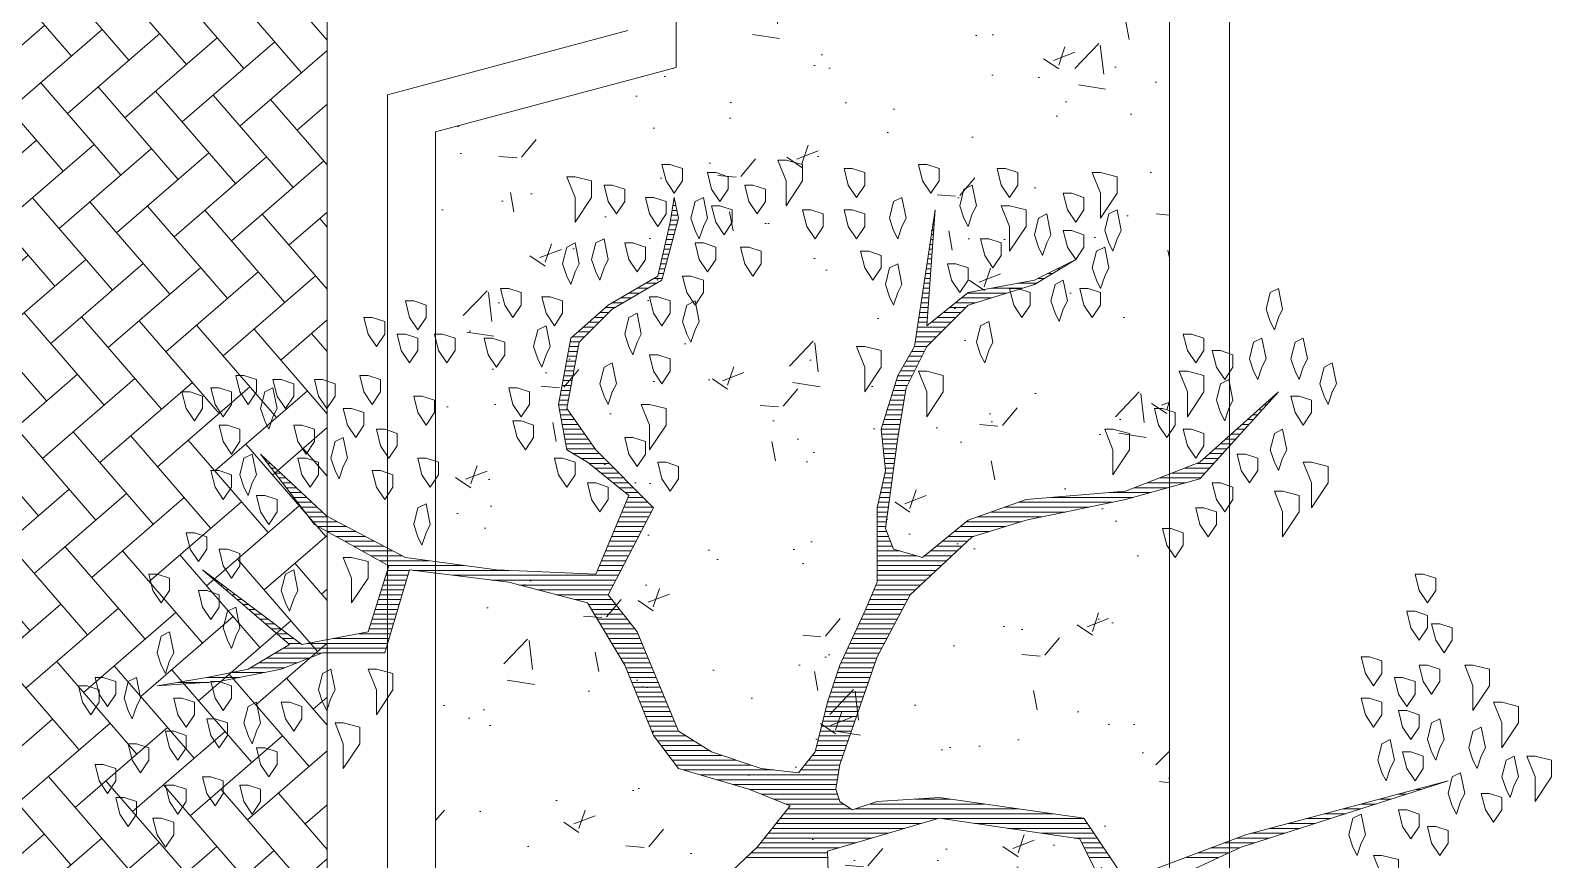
# Model space of a CAD drawing. Header units: metres. Extents: x 12093 to 20303, y 514 to 1412.
# Drawn here: x 19839.37 to 19843.163, y 780.327 to 782.395 of the extents above; entities that cross this region are included whole.
import ezdxf

# ---------------------------------------------------------------- set-up
doc = ezdxf.new("R2010")
doc.units = ezdxf.units.M
doc.layers.get('0').update_dxf_attribs({"lineweight": 13})
for name, color, linetype, lineweight in [('0-JARDI', 72, 'Continuous', 13), ('ARBOLES', 52, 'Continuous', 13), ('grass', 64, 'Continuous', 13), ('MANZANAS-ORIGINALES', 147, 'Continuous', 9), ('text.-piso', 35, 'Continuous', 5)]:
    doc.layers.add(name, color=color, linetype=linetype, lineweight=lineweight)

# ---------------------------------------------------------------- blocks, each defined once
blk = doc.blocks.new('*X7')
at = {"color": 0}
for p, q in [((16.8996, 16.6), (16.9686, 16.6)), ((17.1231, 16.6), (17.1663, 16.6)), ((17.7037, 16.6), (17.8712, 16.6)), ((16.8265, 16.57), (16.8895, 16.57)), ((16.8565, 16.58), (16.9159, 16.58)), ((16.8781, 16.59), (16.9423, 16.59)), ((17.1297, 16.59), (17.1713, 16.59)), ((17.1364, 16.58), (17.1763, 16.58)), ((17.1431, 16.57), (17.1813, 16.57)), ((17.646, 16.57), (17.8418, 16.57)), ((17.6798, 16.58), (17.8501, 16.58)), ((17.7041, 16.59), (17.8606, 16.59)), ((16.7328, 16.54), (16.7955, 16.54)), ((16.764, 16.55), (16.8332, 16.55)), ((16.7953, 16.56), (16.8632, 16.56)), ((17.1497, 16.56), (17.1971, 16.56)), ((17.1564, 16.55), (17.2651, 16.55)), ((17.163, 16.54), (17.3331, 16.54)), ((17.5448, 16.54), (17.8178, 16.54)), ((17.5785, 16.55), (17.8258, 16.55)), ((17.6123, 16.56), (17.8338, 16.56)), ((16.639, 16.51), (16.6824, 16.51)), ((16.6703, 16.52), (16.7201, 16.52)), ((16.7015, 16.53), (16.7578, 16.53)), ((17.1697, 16.53), (17.401, 16.53)), ((17.1764, 16.52), (17.469, 16.52)), ((17.2412, 16.51), (17.7938, 16.51)), ((17.4773, 16.52), (17.8018, 16.52)), ((17.511, 16.53), (17.8098, 16.53)), ((16.5453, 16.48), (16.5693, 16.48)), ((16.5765, 16.49), (16.607, 16.49)), ((16.6078, 16.5), (16.6447, 16.5)), ((17.3112, 16.5), (17.6466, 16.5)), ((17.3812, 16.49), (17.6166, 16.49)), ((17.4512, 16.48), (17.5245, 16.48)), ((17.6564, 16.5), (17.7858, 16.5)), ((17.6714, 16.49), (17.7899, 16.49)), ((17.6804, 16.48), (17.8149, 16.48)), ((16.4515, 16.45), (16.4563, 16.45)), ((16.4828, 16.46), (16.494, 16.46)), ((16.514, 16.47), (16.5317, 16.47)), ((17.6837, 16.47), (17.8399, 16.47)), ((17.6855, 16.45), (17.8986, 16.45)), ((17.687, 16.46), (17.8649, 16.46)), ((17.6805, 16.42), (17.7592, 16.42)), ((17.6822, 16.43), (17.9666, 16.43)), ((17.6839, 16.44), (17.9326, 16.44)), ((17.8145, 16.42), (18.0006, 16.42)), ((17.6722, 16.39), (17.7352, 16.39)), ((17.6757, 16.4), (17.7432, 16.4)), ((17.6789, 16.41), (17.7512, 16.41)), ((17.8617, 16.41), (18.0157, 16.41)), ((17.8916, 16.4), (18.0232, 16.4)), ((17.9216, 16.39), (18.0307, 16.39)), ((17.6584, 16.35), (17.7214, 16.35)), ((17.6618, 16.36), (17.7239, 16.36)), ((17.6653, 16.37), (17.7264, 16.37)), ((17.6687, 16.38), (17.7289, 16.38)), ((17.9473, 16.38), (18.0382, 16.38)), ((17.9633, 16.37), (18.0457, 16.37)), ((17.9793, 16.36), (18.0532, 16.36)), ((17.9953, 16.35), (18.0607, 16.35)), ((17.648, 16.32), (17.7139, 16.32)), ((17.6514, 16.33), (17.7164, 16.33)), ((17.6549, 16.34), (17.7189, 16.34)), ((18.0106, 16.34), (18.0651, 16.34)), ((18.0147, 16.33), (18.0692, 16.33)), ((18.0189, 16.32), (18.0733, 16.32)), ((17.6376, 16.29), (17.7064, 16.29)), ((17.6411, 16.3), (17.7089, 16.3)), ((17.6445, 16.31), (17.7114, 16.31)), ((18.0231, 16.31), (18.0774, 16.31)), ((18.0272, 16.3), (18.0816, 16.3)), ((18.0314, 16.29), (18.0857, 16.29)), ((17.6272, 16.26), (17.6971, 16.26)), ((17.6307, 16.27), (17.7005, 16.27)), ((17.6341, 16.28), (17.7038, 16.28)), ((18.0356, 16.28), (18.0898, 16.28)), ((18.0397, 16.27), (18.0939, 16.27)), ((18.0439, 16.26), (18.098, 16.26)), ((17.6168, 16.23), (17.6871, 16.23)), ((17.6203, 16.24), (17.6905, 16.24)), ((17.6237, 16.25), (17.6938, 16.25)), ((18.0481, 16.25), (18.1021, 16.25)), ((18.0522, 16.24), (18.1063, 16.24)), ((18.0564, 16.23), (18.1104, 16.23)), ((18.9115, 16.23), (18.9795, 16.23)), ((18.9759, 16.24), (19.0395, 16.24)), ((17.6064, 16.2), (17.6766, 16.2)), ((17.6099, 16.21), (17.6805, 16.21)), ((17.6134, 16.22), (17.6838, 16.22)), ((18.0606, 16.22), (18.1145, 16.22)), ((18.0647, 16.21), (18.1186, 16.21)), ((18.0689, 16.2), (18.1236, 16.2)), ((18.7941, 16.2), (18.873, 16.2)), ((18.8191, 16.21), (18.8896, 16.21)), ((18.8615, 16.22), (18.9295, 16.22)), ((17.5928, 16.17), (17.6627, 16.17)), ((17.5981, 16.18), (17.6673, 16.18)), ((17.603, 16.19), (17.6719, 16.19)), ((18.0731, 16.19), (18.1296, 16.19)), ((18.0772, 16.18), (18.1356, 16.18)), ((18.0814, 16.17), (18.1416, 16.17)), ((18.6114, 16.17), (18.823, 16.17)), ((18.7441, 16.18), (18.8396, 16.18)), ((18.7691, 16.19), (18.8563, 16.19)), ((17.5768, 16.14), (17.6489, 16.14)), ((17.5821, 16.15), (17.6535, 16.15)), ((17.5874, 16.16), (17.6581, 16.16)), ((18.0856, 16.16), (18.1476, 16.16)), ((18.0897, 16.15), (18.1536, 16.15)), ((18.0939, 16.14), (18.1596, 16.14)), ((18.6024, 16.14), (18.6667, 16.14)), ((18.6054, 16.15), (18.7201, 16.15)), ((18.6084, 16.16), (18.7734, 16.16)), ((18.7869, 16.16), (18.812, 16.16)), ((18.8002, 16.15), (18.8237, 16.15)), ((18.8135, 16.14), (18.8354, 16.14)), ((17.5554, 16.1), (17.6304, 16.1)), ((17.5608, 16.11), (17.635, 16.11)), ((17.5661, 16.12), (17.6396, 16.12)), ((17.5714, 16.13), (17.6443, 16.13)), ((18.1004, 16.13), (18.1656, 16.13)), ((18.1082, 16.12), (18.1716, 16.12)), ((18.116, 16.11), (18.1776, 16.11)), ((18.1237, 16.1), (18.1836, 16.1)), ((18.5904, 16.1), (18.6367, 16.1)), ((18.5934, 16.11), (18.6398, 16.11)), ((18.5964, 16.12), (18.6429, 16.12)), ((18.5994, 16.13), (18.6461, 16.13)), ((18.8269, 16.13), (18.847, 16.13)), ((18.8402, 16.12), (18.8587, 16.12)), ((18.8535, 16.11), (18.8704, 16.11)), ((18.8669, 16.1), (18.882, 16.1)), ((17.5394, 16.07), (17.6174, 16.07)), ((17.5448, 16.08), (17.6216, 16.08)), ((17.5501, 16.09), (17.6259, 16.09)), ((18.1315, 16.09), (18.1896, 16.09)), ((18.1393, 16.08), (18.1956, 16.08)), ((18.1471, 16.07), (18.2239, 16.07)), ((18.5814, 16.07), (18.6273, 16.07)), ((18.5844, 16.08), (18.6304, 16.08)), ((18.5874, 16.09), (18.6336, 16.09)), ((18.8802, 16.09), (18.8937, 16.09)), ((18.8935, 16.08), (18.9054, 16.08)), ((18.9069, 16.07), (18.917, 16.07)), ((17.5127, 16.04), (17.6045, 16.04)), ((17.5234, 16.05), (17.6088, 16.05)), ((17.5341, 16.06), (17.6131, 16.06)), ((18.1444, 16.04), (18.3379, 16.04)), ((18.1497, 16.05), (18.2999, 16.05)), ((18.1549, 16.06), (18.2619, 16.06)), ((18.5724, 16.04), (18.6179, 16.04)), ((18.5754, 16.05), (18.6211, 16.05)), ((18.5784, 16.06), (18.6242, 16.06)), ((18.9202, 16.06), (18.9287, 16.06)), ((18.9335, 16.05), (18.9404, 16.05)), ((18.9469, 16.04), (18.952, 16.04)), ((17.4806, 16.01), (17.6021, 16.01)), ((17.4913, 16.02), (17.6021, 16.02)), ((17.502, 16.03), (17.6021, 16.03)), ((18.1287, 16.01), (18.1773, 16.01)), ((18.1339, 16.02), (18.4746, 16.02)), ((18.1392, 16.03), (18.3946, 16.03)), ((18.3591, 16.01), (18.5546, 16.01)), ((18.5634, 16.01), (18.6086, 16.01)), ((18.5664, 16.02), (18.6117, 16.02)), ((18.5694, 16.03), (18.6148, 16.03)), ((18.9602, 16.03), (18.9637, 16.03)), ((18.9735, 16.02), (18.9754, 16.02)), ((18.9869, 16.01), (18.987, 16.01)), ((17.4484, 15.98), (17.5044, 15.98)), ((17.4591, 15.99), (17.6021, 15.99)), ((17.4698, 16), (17.6021, 16)), ((17.5206, 15.98), (17.6021, 15.98)), ((18.113, 15.98), (18.1646, 15.98)), ((18.1182, 15.99), (18.1688, 15.99)), ((18.1235, 16), (18.173, 16)), ((18.4501, 16), (18.6064, 16)), ((18.5234, 15.99), (18.6244, 15.99)), ((18.5781, 15.98), (18.6424, 15.98)), ((17.4163, 15.95), (17.4677, 15.95)), ((17.427, 15.96), (17.4799, 15.96)), ((17.4377, 15.97), (17.4922, 15.97)), ((17.5556, 15.97), (17.6021, 15.97)), ((17.5707, 15.96), (17.6021, 15.96)), ((17.5747, 15.95), (17.6021, 15.95)), ((18.0973, 15.95), (18.152, 15.95)), ((18.1025, 15.96), (18.1562, 15.96)), ((18.1077, 15.97), (18.1604, 15.97)), ((18.5971, 15.97), (18.6604, 15.97)), ((18.6161, 15.96), (18.6784, 15.96)), ((18.6351, 15.95), (18.6964, 15.95)), ((17.3386, 15.92), (17.431, 15.92)), ((17.3711, 15.93), (17.4433, 15.93)), ((17.4036, 15.94), (17.4555, 15.94)), ((17.5787, 15.94), (17.6021, 15.94)), ((17.5827, 15.93), (17.6021, 15.93)), ((17.5846, 15.92), (17.6021, 15.92)), ((18.0816, 15.92), (18.1394, 15.92)), ((18.0868, 15.93), (18.1436, 15.93)), ((18.092, 15.94), (18.1478, 15.94)), ((18.6541, 15.94), (18.7144, 15.94)), ((18.6731, 15.93), (18.7324, 15.93)), ((18.6921, 15.92), (18.7504, 15.92)), ((17.2149, 15.89), (17.3677, 15.89)), ((17.2629, 15.9), (17.3957, 15.9)), ((17.3061, 15.91), (17.4188, 15.91)), ((17.5805, 15.89), (17.6021, 15.89)), ((17.5819, 15.9), (17.6021, 15.9)), ((17.5832, 15.91), (17.6021, 15.91)), ((18.0658, 15.89), (18.1267, 15.89)), ((18.0711, 15.9), (18.1309, 15.9)), ((18.0763, 15.91), (18.1351, 15.91)), ((18.7111, 15.91), (18.7628, 15.91)), ((18.7301, 15.9), (18.7704, 15.9)), ((18.7421, 15.89), (18.7781, 15.89)), ((17.0401, 15.85), (17.1235, 15.85)), ((17.0761, 15.86), (17.2435, 15.86)), ((17.1189, 15.87), (17.3117, 15.87)), ((17.1669, 15.88), (17.3397, 15.88)), ((17.575, 15.85), (17.5951, 15.85)), ((17.5764, 15.86), (17.5974, 15.86)), ((17.5778, 15.87), (17.5996, 15.87)), ((17.5791, 15.88), (17.6018, 15.88)), ((18.0627, 15.88), (18.1225, 15.88)), ((18.0727, 15.87), (18.1183, 15.87)), ((18.0827, 15.86), (18.1141, 15.86)), ((18.0927, 15.85), (18.1197, 15.85)), ((18.7528, 15.88), (18.7857, 15.88)), ((18.7634, 15.87), (18.7934, 15.87)), ((18.7741, 15.86), (18.801, 15.86)), ((18.7848, 15.85), (18.8087, 15.85)), ((16.9371, 15.82), (17.0215, 15.82)), ((16.9681, 15.83), (17.0472, 15.83)), ((17.0041, 15.84), (17.0729, 15.84)), ((17.5709, 15.82), (17.5885, 15.82)), ((17.5723, 15.83), (17.5907, 15.83)), ((17.5737, 15.84), (17.5929, 15.84)), ((18.1027, 15.84), (18.1322, 15.84)), ((18.1127, 15.83), (18.1447, 15.83)), ((18.1227, 15.82), (18.1572, 15.82)), ((18.7954, 15.84), (18.8163, 15.84)), ((18.8061, 15.83), (18.824, 15.83)), ((18.8168, 15.82), (18.8316, 15.82)), ((16.91, 15.79), (16.9444, 15.79)), ((16.919, 15.8), (16.9701, 15.8)), ((16.9281, 15.81), (16.9958, 15.81)), ((17.5669, 15.79), (17.5866, 15.79)), ((17.5682, 15.8), (17.5856, 15.8)), ((17.5696, 15.81), (17.5863, 15.81)), ((18.1327, 15.81), (18.1697, 15.81)), ((18.1427, 15.8), (18.1822, 15.8)), ((18.1527, 15.79), (18.1947, 15.79)), ((18.8274, 15.81), (18.8393, 15.81)), ((18.8381, 15.8), (18.8469, 15.8)), ((18.8488, 15.79), (18.8545, 15.79)), ((16.8829, 15.76), (16.9077, 15.76)), ((16.8919, 15.77), (16.9189, 15.77)), ((16.9009, 15.78), (16.9301, 15.78)), ((17.5628, 15.76), (17.5896, 15.76)), ((17.5641, 15.77), (17.5886, 15.77)), ((17.5655, 15.78), (17.5876, 15.78)), ((18.1627, 15.78), (18.2105, 15.78)), ((18.1727, 15.77), (18.2271, 15.77)), ((18.182, 15.76), (18.2403, 15.76)), ((18.8594, 15.78), (18.8622, 15.78)), ((16.8557, 15.73), (16.8742, 15.73)), ((16.8648, 15.74), (16.8853, 15.74)), ((16.8738, 15.75), (16.8965, 15.75)), ((17.5585, 15.73), (17.5926, 15.73)), ((17.56, 15.74), (17.5916, 15.74)), ((17.5614, 15.75), (17.5906, 15.75)), ((18.189, 15.75), (18.2422, 15.75)), ((18.196, 15.74), (18.244, 15.74)), ((18.203, 15.73), (18.2458, 15.73)), ((16.8286, 15.7), (16.8406, 15.7)), ((16.8376, 15.71), (16.8518, 15.71)), ((16.8467, 15.72), (16.863, 15.72)), ((17.5535, 15.7), (17.5875, 15.7)), ((17.5551, 15.71), (17.5906, 15.71)), ((17.5568, 15.72), (17.5936, 15.72)), ((18.21, 15.72), (18.2476, 15.72)), ((18.217, 15.71), (18.2494, 15.71)), ((18.224, 15.7), (18.2512, 15.7)), ((16.8014, 15.67), (16.8071, 15.67)), ((16.8105, 15.68), (16.8183, 15.68)), ((16.8195, 15.69), (16.8295, 15.69)), ((17.5485, 15.67), (17.5783, 15.67)), ((17.5501, 15.68), (17.5814, 15.68)), ((17.5518, 15.69), (17.5844, 15.69)), ((18.231, 15.69), (18.2531, 15.69)), ((18.238, 15.68), (18.2549, 15.68)), ((18.2385, 15.67), (18.2567, 15.67)), ((16.7833, 15.65), (16.7848, 15.65)), ((16.7924, 15.66), (16.7959, 15.66)), ((17.5435, 15.64), (17.5691, 15.64)), ((17.5451, 15.65), (17.5721, 15.65)), ((17.5468, 15.66), (17.5752, 15.66)), ((18.2329, 15.64), (18.2515, 15.64)), ((18.2348, 15.65), (18.2534, 15.65)), ((18.2367, 15.66), (18.2553, 15.66)), ((17.5252, 15.6), (17.5543, 15.6)), ((17.5302, 15.61), (17.5598, 15.61)), ((17.5352, 15.62), (17.5629, 15.62)), ((17.5402, 15.63), (17.566, 15.63)), ((18.2254, 15.6), (18.244, 15.6)), ((18.2273, 15.61), (18.2459, 15.61)), ((18.2292, 15.62), (18.2478, 15.62)), ((18.231, 15.63), (18.2497, 15.63)), ((17.5102, 15.57), (17.5372, 15.57)), ((17.5152, 15.58), (17.5429, 15.58)), ((17.5202, 15.59), (17.5486, 15.59)), ((18.2198, 15.57), (18.2384, 15.57)), ((18.2217, 15.58), (18.2403, 15.58)), ((18.2235, 15.59), (18.2422, 15.59)), ((17.4903, 15.54), (17.5241, 15.54)), ((17.5002, 15.55), (17.5257, 15.55)), ((17.5052, 15.56), (17.5315, 15.56)), ((18.2132, 15.54), (18.2328, 15.54)), ((18.216, 15.55), (18.2347, 15.55)), ((18.2179, 15.56), (18.2365, 15.56)), ((17.4603, 15.51), (17.5196, 15.51)), ((17.4703, 15.52), (17.5211, 15.52)), ((17.4803, 15.53), (17.5226, 15.53)), ((18.1832, 15.51), (18.2059, 15.51)), ((18.1932, 15.52), (18.2171, 15.52)), ((18.2032, 15.53), (18.2284, 15.53)), ((17.4303, 15.48), (17.4661, 15.48)), ((17.4403, 15.49), (17.4786, 15.49)), ((17.4503, 15.5), (17.4911, 15.5)), ((17.4981, 15.48), (17.515, 15.48)), ((17.4988, 15.49), (17.5165, 15.49)), ((17.4996, 15.5), (17.5181, 15.5)), ((18.1532, 15.48), (18.1721, 15.48)), ((18.1632, 15.49), (18.1834, 15.49)), ((18.1732, 15.5), (18.1946, 15.5)), ((17.368, 15.45), (17.4286, 15.45)), ((17.4, 15.46), (17.4411, 15.46)), ((17.4203, 15.47), (17.4536, 15.47)), ((17.496, 15.45), (17.5105, 15.45)), ((17.4967, 15.46), (17.512, 15.46)), ((17.4974, 15.47), (17.5135, 15.47)), ((18.1066, 15.45), (18.1297, 15.45)), ((18.1238, 15.46), (18.1468, 15.46)), ((18.1409, 15.47), (18.1609, 15.47)), ((17.2754, 15.42), (17.3128, 15.42)), ((17.304, 15.43), (17.3661, 15.43)), ((17.336, 15.44), (17.4161, 15.44)), ((17.4938, 15.42), (17.5059, 15.42)), ((17.4946, 15.43), (17.5074, 15.43)), ((17.4953, 15.44), (17.509, 15.44)), ((18.0552, 15.42), (18.0783, 15.42)), ((18.0723, 15.43), (18.0954, 15.43)), ((18.0895, 15.44), (18.1126, 15.44)), ((17.2254, 15.39), (17.2317, 15.39)), ((17.242, 15.4), (17.2517, 15.4)), ((17.2587, 15.41), (17.2717, 15.41)), ((17.4917, 15.39), (17.5014, 15.39)), ((17.4924, 15.4), (17.5029, 15.4)), ((17.4931, 15.41), (17.5044, 15.41)), ((18.038, 15.39), (18.0493, 15.39)), ((18.0407, 15.4), (18.0516, 15.4)), ((18.0433, 15.41), (18.0611, 15.41)), ((17.2087, 15.38), (17.2117, 15.38)), ((17.4888, 15.35), (17.4953, 15.35)), ((17.4896, 15.36), (17.4968, 15.36)), ((17.4903, 15.37), (17.4984, 15.37)), ((17.491, 15.38), (17.4999, 15.38)), ((18.0273, 15.35), (18.0401, 15.35)), ((18.03, 15.36), (18.0424, 15.36)), ((18.0327, 15.37), (18.0447, 15.37)), ((18.0353, 15.38), (18.047, 15.38)), ((17.4867, 15.32), (17.4908, 15.32)), ((17.4874, 15.33), (17.4923, 15.33)), ((17.4881, 15.34), (17.4938, 15.34)), ((18.0193, 15.32), (18.0332, 15.32)), ((18.022, 15.33), (18.0355, 15.33)), ((18.0247, 15.34), (18.0378, 15.34)), ((17.4846, 15.29), (17.4862, 15.29)), ((17.4853, 15.3), (17.4877, 15.3)), ((17.486, 15.31), (17.4893, 15.31)), ((18.0113, 15.29), (18.0265, 15.29)), ((18.014, 15.3), (18.0286, 15.3)), ((18.0167, 15.31), (18.0309, 15.31)), ((17.4831, 15.27), (17.4832, 15.27)), ((17.4838, 15.28), (17.4847, 15.28)), ((18.0115, 15.28), (18.0249, 15.28)), ((18.0135, 15.27), (18.0232, 15.27)), ((18.0155, 15.26), (18.0215, 15.26)), ((18.0175, 15.25), (18.0199, 15.25))]:
    blk.add_line(p, q, dxfattribs=at)
blk = doc.blocks.new('ARBUSTO6')
at = {"layer": 'ARBOLES', "color": 7}
for points in [[(-0.0473, 0.3354), (-0.0388, 0.0803), (-0.2684, 0.0122), (-0.5575, 0.0548), (-0.6256, 0.1908)], [(-0.6511, 0.1823), (-0.8892, 0.0718), (-1.3144, -0.0643), (-0.8977, 0.0463), (-0.6511, 0.1398), (-0.566, 0.0122), (-0.2684, -0.0303), (-0.1408, -0.0218), (-0.0898, -0.0048), (-0.0643, -0.0218), (-0.0558, -0.0473), (-0.0643, -0.0983), (-0.1408, -0.3194), (-0.2089, -0.447), (-0.3364, -0.566), (-0.447, -0.6001), (-0.6511, -0.6426), (-0.8041, -0.6851), (-0.9657, -0.8637), (-0.8041, -0.7191), (-0.6511, -0.6596), (-0.447, -0.6426), (-0.3279, -0.6001), (-0.2344, -0.5235), (-0.1748, -0.5405), (-0.1578, -0.583), (-0.1833, -0.7701), (-0.2004, -0.8722), (-0.2429, -0.9572), (-0.3279, -1.0423), (-0.464, -1.0848), (-0.549, -1.1358), (-0.464, -1.0933), (-0.3279, -1.0678), (-0.2429, -0.9997), (-0.2599, -1.2379), (-0.2174, -0.9572), (-0.1833, -0.8977), (-0.1493, -0.7871), (-0.1578, -0.7021), (-0.1408, -0.6256), (-0.1408, -0.5405), (-0.1408, -0.4725), (-0.1153, -0.413), (-0.0643, -0.3024), (-0.0388, -0.2259), (-0.0133, -0.1238), (0.0207, -0.0813), (0.0973, -0.0898), (0.1993, -0.1238), (0.2674, -0.1663), (0.3524, -0.3704), (0.4119, -0.447), (0.3184, -0.6256), (0.4374, -0.7446), (0.497, -0.8297), (0.4715, -0.9657), (0.4034, -1.0338), (0.3014, -1.0933), (0.2674, -1.2209), (0.2759, -1.2634), (0.2844, -1.2123), (0.3099, -1.1018), (0.4119, -1.0423), (0.4885, -0.9742), (0.514, -0.8382), (0.497, -0.7446), (0.4544, -0.7191), (0.3694, -0.6511), (0.4374, -0.4895), (0.6415, -0.498), (0.8286, -0.5235), (0.9902, -0.6086), (1.1263, -0.7361), (1.0157, -0.5915), (0.8626, -0.5065), (0.9052, -0.3704), (1.0412, -0.3449), (1.2453, -0.498), (1.0667, -0.3449), (1.1518, -0.2939), (1.2368, -0.2769), (1.3389, -0.2599), (1.2113, -0.2684), (1.0837, -0.2939), (0.9987, -0.3279), (0.8711, -0.3279), (0.8201, -0.498), (0.616, -0.4725), (0.4544, -0.43), (0.3779, -0.3024), (0.3184, -0.1578), (0.2674, -0.0898), (0.1228, -0.0473), (0.0378, -0.0133), (0.1058, 0.0718), (0.2674, 0.2248)]]:
    blk.add_lwpolyline(points, dxfattribs=at)
at = {"layer": 'ARBOLES'}
for points in [[(-1.1783, 0.0888), (-1.2123, 0.0973), (-1.2123, 0.1313), (-1.1783, 0.1823), (-1.1783, 0.1313), (-1.1613, 0.0888)], [(-1.2889, 0.0292), (-1.3144, 0.0378), (-1.3144, 0.0633), (-1.2974, 0.0888), (-1.2804, 0.0633), (-1.2718, 0.0292)], [(-1.1358, 0.0633), (-1.1443, 0.0463), (-1.1358, 0.0037), (-1.1188, 0.0122), (-1.1103, 0.0463), (-1.1188, 0.0718), (-1.1273, 0.0888)], [(1.3304, 0.0122), (1.3048, 0.0207), (1.3048, 0.0463), (1.3218, 0.0718), (1.3389, 0.0463), (1.3474, 0.0122)], [(-1.2293, -0.0048), (-1.2548, 0.0037), (-1.2548, 0.0292), (-1.2378, 0.0548), (-1.2208, 0.0292), (-1.2123, -0.0048)], [(-1.3994, -0.0388), (-1.4249, -0.0303), (-1.4249, -0.0048), (-1.4079, 0.0207), (-1.3909, -0.0048), (-1.3824, -0.0388)], [(-1.3399, -0.0218), (-1.3484, -0.0388), (-1.3399, -0.0813), (-1.3229, -0.0728), (-1.3144, -0.0388), (-1.3229, -0.0133), (-1.3314, 0.0037)], [(1.1518, -0.0558), (1.1263, -0.0473), (1.1263, -0.0218), (1.1433, 0.0037), (1.1603, -0.0218), (1.1688, -0.0558)], [(1.3048, -0.0558), (1.2793, -0.0473), (1.2793, -0.0218), (1.2963, 0.0037), (1.3133, -0.0218), (1.3218, -0.0558)], [(1.4069, -0.0303), (1.3814, -0.0218), (1.3814, 0.0037), (1.3984, 0.0292), (1.4154, 0.0037), (1.4239, -0.0303)], [(-1.493, -0.1153), (-1.527, -0.1068), (-1.527, -0.0728), (-1.493, -0.0218), (-1.493, -0.0728), (-1.4759, -0.1153)], [(-1.4504, -0.0558), (-1.4589, -0.0728), (-1.4504, -0.1153), (-1.4334, -0.1068), (-1.4249, -0.0728), (-1.4334, -0.0473), (-1.4419, -0.0303)], [(1.2283, -0.0728), (1.2028, -0.0643), (1.2028, -0.0388), (1.2198, -0.0133), (1.2368, -0.0388), (1.2453, -0.0728)], [(1.4494, -0.0983), (1.4239, -0.0898), (1.4239, -0.0643), (1.4409, -0.0388), (1.4579, -0.0643), (1.4664, -0.0983)], [(-1.3824, -0.1153), (-1.3909, -0.1323), (-1.3824, -0.1748), (-1.3654, -0.1663), (-1.3569, -0.1323), (-1.3654, -0.1068), (-1.3739, -0.0898)], [(-1.2378, -0.1238), (-1.2633, -0.1153), (-1.2633, -0.0898), (-1.2463, -0.0643), (-1.2293, -0.0898), (-1.2208, -0.1238)], [(-1.1953, -0.0898), (-1.2038, -0.1068), (-1.1953, -0.1493), (-1.1783, -0.1408), (-1.1698, -0.1068), (-1.1783, -0.0813), (-1.1868, -0.0643)], [(0.9562, -0.1834), (0.9222, -0.1748), (0.9222, -0.1408), (0.9562, -0.0898), (0.9562, -0.1408), (0.9732, -0.1834)], [(1.1178, -0.1323), (1.0922, -0.1238), (1.0922, -0.0983), (1.1092, -0.0728), (1.1263, -0.0983), (1.1348, -0.1323)], [(1.3814, -0.1408), (1.3559, -0.1323), (1.3559, -0.1068), (1.3729, -0.0813), (1.3899, -0.1068), (1.3984, -0.1408)], [(-1.2974, -0.1323), (-1.3059, -0.1493), (-1.2974, -0.1919), (-1.2804, -0.1834), (-1.2718, -0.1493), (-1.2804, -0.1238), (-1.2889, -0.1068)], [(1.3048, -0.1663), (1.2793, -0.1578), (1.2793, -0.1323), (1.2963, -0.1068), (1.3133, -0.1323), (1.3218, -0.1663)], [(-1.4249, -0.2259), (-1.4589, -0.2174), (-1.4589, -0.1834), (-1.4249, -0.1323), (-1.4249, -0.1834), (-1.4079, -0.2259)], [(-1.2293, -0.2089), (-1.2548, -0.2004), (-1.2548, -0.1748), (-1.2378, -0.1493), (-1.2208, -0.1748), (-1.2123, -0.2089)], [(1.1348, -0.1663), (1.1263, -0.1834), (1.1348, -0.2259), (1.1518, -0.2174), (1.1603, -0.1834), (1.1518, -0.1578), (1.1433, -0.1408)], [(1.2198, -0.1919), (1.1943, -0.1834), (1.1943, -0.1578), (1.2113, -0.1323), (1.2283, -0.1578), (1.2368, -0.1919)], [(-1.1528, -0.2344), (-1.1783, -0.2259), (-1.1783, -0.2004), (-1.1613, -0.1748), (-1.1443, -0.2004), (-1.1358, -0.2344)], [(1.0667, -0.2259), (1.0412, -0.2174), (1.0412, -0.1919), (1.0582, -0.1663), (1.0752, -0.1919), (1.0837, -0.2259)], [(1.2878, -0.2344), (1.2623, -0.2259), (1.2623, -0.2004), (1.2793, -0.1748), (1.2963, -0.2004), (1.3048, -0.2344)], [(-1.3654, -0.3024), (-1.3994, -0.2939), (-1.3994, -0.2599), (-1.3654, -0.2089), (-1.3654, -0.2599), (-1.3484, -0.3024)], [(-1.2208, -0.2769), (-1.2463, -0.2684), (-1.2463, -0.2429), (-1.2293, -0.2174), (-1.2123, -0.2429), (-1.2038, -0.2769)], [(0.8881, -0.2939), (0.8541, -0.2854), (0.8541, -0.2514), (0.8881, -0.2004), (0.8881, -0.2514), (0.9052, -0.2939)], [(0.9817, -0.2344), (0.9732, -0.2514), (0.9817, -0.2939), (0.9987, -0.2854), (1.0072, -0.2514), (0.9987, -0.2259), (0.9902, -0.2089)], [(1.2113, -0.2684), (1.1858, -0.2599), (1.1858, -0.2344), (1.2028, -0.2089), (1.2198, -0.2344), (1.2283, -0.2684)], [(1.3814, -0.2174), (1.3729, -0.2344), (1.3814, -0.2769), (1.3984, -0.2684), (1.4069, -0.2344), (1.3984, -0.2089), (1.3899, -0.1919)], [(1.4494, -0.2769), (1.4239, -0.2684), (1.4239, -0.2429), (1.4409, -0.2174), (1.4579, -0.2429), (1.4664, -0.2769)], [(1.4834, -0.2599), (1.4579, -0.2514), (1.4579, -0.2259), (1.4749, -0.2004), (1.4919, -0.2259), (1.5004, -0.2599)], [(-1.2718, -0.3024), (-1.2974, -0.2939), (-1.2974, -0.2684), (-1.2804, -0.2429), (-1.2633, -0.2684), (-1.2548, -0.3024)], [(-1.1528, -0.3194), (-1.1783, -0.3109), (-1.1783, -0.2854), (-1.1613, -0.2599), (-1.1443, -0.2854), (-1.1358, -0.3194)], [(1.3133, -0.3109), (1.3048, -0.3279), (1.3133, -0.3704), (1.3304, -0.3619), (1.3389, -0.3279), (1.3304, -0.3024), (1.3218, -0.2854)], [(-1.2974, -0.3875), (-1.3229, -0.3789), (-1.3229, -0.3534), (-1.3059, -0.3279), (-1.2889, -0.3534), (-1.2804, -0.3875)], [(1.1773, -0.3619), (1.1688, -0.3789), (1.1773, -0.4215), (1.1943, -0.413), (1.2028, -0.3789), (1.1943, -0.3534), (1.1858, -0.3364)], [(-1.2463, -0.413), (-1.2718, -0.4045), (-1.2718, -0.3789), (-1.2548, -0.3534), (-1.2378, -0.3789), (-1.2293, -0.413)], [(1.2368, -0.4555), (1.2113, -0.447), (1.2113, -0.4215), (1.2283, -0.396), (1.2453, -0.4215), (1.2538, -0.4555)], [(-1.2633, -0.4895), (-1.2889, -0.481), (-1.2889, -0.4555), (-1.2718, -0.43), (-1.2548, -0.4555), (-1.2463, -0.4895)], [(0.9392, -0.5235), (0.9052, -0.515), (0.9052, -0.481), (0.9392, -0.43), (0.9392, -0.481), (0.9562, -0.5235)], [(1.0582, -0.4385), (1.0497, -0.4555), (1.0582, -0.498), (1.0752, -0.4895), (1.0837, -0.4555), (1.0752, -0.43), (1.0667, -0.413)], [(1.3389, -0.4895), (1.3133, -0.481), (1.3133, -0.4555), (1.3304, -0.43), (1.3474, -0.4555), (1.3559, -0.4895)], [(1.1943, -0.5405), (1.1688, -0.532), (1.1688, -0.5065), (1.1858, -0.481), (1.2028, -0.5065), (1.2113, -0.5405)], [(-0.7446, -0.583), (-0.7701, -0.5745), (-0.7701, -0.549), (-0.7531, -0.5235), (-0.7361, -0.549), (-0.7276, -0.583)], [(1.2623, -0.5745), (1.2368, -0.566), (1.2368, -0.5405), (1.2538, -0.515), (1.2708, -0.5405), (1.2793, -0.5745)], [(0.7861, -0.5745), (0.7776, -0.5915), (0.7861, -0.6341), (0.8031, -0.6256), (0.8116, -0.5915), (0.8031, -0.566), (0.7946, -0.549)], [(-0.9742, -0.6596), (-1.0082, -0.6511), (-1.0082, -0.6171), (-0.9742, -0.566), (-0.9742, -0.6171), (-0.9572, -0.6596)], [(-0.8126, -0.6256), (-0.8381, -0.6171), (-0.8381, -0.5915), (-0.8211, -0.566), (-0.8041, -0.5915), (-0.7956, -0.6256)], [(1.1178, -0.6511), (1.0922, -0.6426), (1.0922, -0.6171), (1.1092, -0.5915), (1.1263, -0.6171), (1.1348, -0.6511)], [(-0.8467, -0.6766), (-0.8722, -0.6681), (-0.8722, -0.6426), (-0.8552, -0.6171), (-0.8381, -0.6426), (-0.8296, -0.6766)], [(0.4374, -0.6766), (0.4119, -0.6681), (0.4119, -0.6426), (0.4289, -0.6171), (0.4459, -0.6426), (0.4544, -0.6766)], [(-1.0337, -0.7191), (-1.0678, -0.7106), (-1.0678, -0.6766), (-1.0337, -0.6256), (-1.0337, -0.6766), (-1.0167, -0.7191)], [(0.8796, -0.7021), (0.8541, -0.6936), (0.8541, -0.6681), (0.8711, -0.6426), (0.8881, -0.6681), (0.8967, -0.7021)], [(1.1433, -0.6766), (1.1348, -0.6936), (1.1433, -0.7361), (1.1603, -0.7276), (1.1688, -0.6936), (1.1603, -0.6681), (1.1518, -0.6511)], [(1.2113, -0.7021), (1.1858, -0.6936), (1.1858, -0.6681), (1.2028, -0.6426), (1.2198, -0.6681), (1.2283, -0.7021)], [(-0.8977, -0.7361), (-0.9232, -0.7276), (-0.9232, -0.7021), (-0.9062, -0.6766), (-0.8892, -0.7021), (-0.8807, -0.7361)], [(0.2929, -0.7191), (0.2674, -0.7106), (0.2674, -0.6851), (0.2844, -0.6596), (0.3014, -0.6851), (0.3099, -0.7191)], [(0.5055, -0.7276), (0.48, -0.7191), (0.48, -0.6936), (0.497, -0.6681), (0.514, -0.6936), (0.5225, -0.7276)], [(0.7861, -0.7276), (0.7606, -0.7191), (0.7606, -0.6936), (0.7776, -0.6681), (0.7946, -0.6936), (0.8031, -0.7276)], [(0.9562, -0.7106), (0.9477, -0.7276), (0.9562, -0.7701), (0.9732, -0.7616), (0.9817, -0.7276), (0.9732, -0.7021), (0.9647, -0.6851)], [(1.0327, -0.7276), (1.0072, -0.7191), (1.0072, -0.6936), (1.0242, -0.6681), (1.0412, -0.6936), (1.0497, -0.7276)], [(-0.9742, -0.7276), (-0.9827, -0.7446), (-0.9742, -0.7871), (-0.9572, -0.7786), (-0.9487, -0.7446), (-0.9572, -0.7191), (-0.9657, -0.7021)], [(-0.6256, -0.7871), (-0.6596, -0.7786), (-0.6596, -0.7446), (-0.6256, -0.6936), (-0.6256, -0.7446), (-0.6085, -0.7871)], [(0.3609, -0.7701), (0.3354, -0.7616), (0.3354, -0.7361), (0.3524, -0.7106), (0.3694, -0.7361), (0.3779, -0.7701)], [(-0.7871, -0.7871), (-0.8126, -0.7786), (-0.8126, -0.7531), (-0.7956, -0.7276), (-0.7786, -0.7531), (-0.7701, -0.7871)], [(0.3269, -0.8382), (0.2929, -0.8297), (0.2929, -0.7956), (0.3269, -0.7446), (0.3269, -0.7956), (0.3439, -0.8382)], [(0.5905, -0.8042), (0.565, -0.7956), (0.565, -0.7701), (0.582, -0.7446), (0.599, -0.7701), (0.6075, -0.8042)], [(0.8711, -0.7871), (0.8456, -0.7786), (0.8456, -0.7531), (0.8626, -0.7276), (0.8796, -0.7531), (0.8881, -0.7871)], [(1.0412, -0.7956), (1.0157, -0.7871), (1.0157, -0.7616), (1.0327, -0.7361), (1.0497, -0.7616), (1.0582, -0.7956)], [(1.1943, -0.7956), (1.1688, -0.7871), (1.1688, -0.7616), (1.1858, -0.7361), (1.2028, -0.7616), (1.2113, -0.7956)], [(-0.7276, -0.8297), (-0.7531, -0.8212), (-0.7531, -0.7956), (-0.7361, -0.7701), (-0.7191, -0.7956), (-0.7106, -0.8297)], [(0.9392, -0.8297), (0.9137, -0.8212), (0.9137, -0.7956), (0.9307, -0.7701), (0.9477, -0.7956), (0.9562, -0.8297)], [(-1.0082, -0.8552), (-1.0337, -0.8467), (-1.0337, -0.8212), (-1.0167, -0.7956), (-0.9997, -0.8212), (-0.9912, -0.8552)], [(-0.8637, -0.8297), (-0.8722, -0.8467), (-0.8637, -0.8892), (-0.8467, -0.8807), (-0.8381, -0.8467), (-0.8467, -0.8212), (-0.8552, -0.8042)], [(-0.7786, -0.9062), (-0.8126, -0.8977), (-0.8126, -0.8637), (-0.7786, -0.8127), (-0.7786, -0.8637), (-0.7616, -0.9062)], [(-0.2429, -0.9062), (-0.2769, -0.8977), (-0.2769, -0.8637), (-0.2429, -0.8127), (-0.2429, -0.8637), (-0.2259, -0.9062)], [(0.599, -0.8722), (0.5735, -0.8637), (0.5735, -0.8382), (0.5905, -0.8127), (0.6075, -0.8382), (0.616, -0.8722)], [(0.7946, -0.8552), (0.7691, -0.8467), (0.7691, -0.8212), (0.7861, -0.7956), (0.8031, -0.8212), (0.8116, -0.8552)], [(1.1007, -0.8127), (1.0922, -0.8297), (1.1007, -0.8722), (1.1178, -0.8637), (1.1263, -0.8297), (1.1178, -0.8042), (1.1092, -0.7871)], [(1.2113, -0.8722), (1.1858, -0.8637), (1.1858, -0.8382), (1.2028, -0.8127), (1.2198, -0.8382), (1.2283, -0.8722)], [(1.2708, -0.8637), (1.2453, -0.8552), (1.2453, -0.8297), (1.2623, -0.8042), (1.2793, -0.8297), (1.2878, -0.8637)], [(-1.0763, -0.8637), (-1.0848, -0.8807), (-1.0763, -0.9232), (-1.0593, -0.9147), (-1.0507, -0.8807), (-1.0593, -0.8552), (-1.0678, -0.8382)], [(0.4034, -0.8637), (0.3949, -0.8807), (0.4034, -0.9232), (0.4204, -0.9147), (0.4289, -0.8807), (0.4204, -0.8552), (0.4119, -0.8382)], [(0.9052, -0.8977), (0.8796, -0.8892), (0.8796, -0.8637), (0.8967, -0.8382), (0.9137, -0.8637), (0.9222, -0.8977)], [(0.9987, -0.8892), (0.9732, -0.8807), (0.9732, -0.8552), (0.9902, -0.8297), (1.0072, -0.8552), (1.0157, -0.8892)], [(1.0837, -0.8892), (1.0582, -0.8807), (1.0582, -0.8552), (1.0752, -0.8297), (1.0922, -0.8552), (1.1007, -0.8892)], [(1.1603, -0.8977), (1.1348, -0.8892), (1.1348, -0.8637), (1.1518, -0.8382), (1.1688, -0.8637), (1.1773, -0.8977)], [(-0.1153, -0.9572), (-0.1493, -0.9487), (-0.1493, -0.9147), (-0.1153, -0.8637), (-0.1153, -0.9147), (-0.0983, -0.9572)], [(-1.0167, -0.9147), (-1.0252, -0.9317), (-1.0167, -0.9742), (-0.9997, -0.9657), (-0.9912, -0.9317), (-0.9997, -0.9062), (-1.0082, -0.8892)], [(-0.9317, -0.9147), (-0.9402, -0.9317), (-0.9317, -0.9742), (-0.9147, -0.9657), (-0.9062, -0.9317), (-0.9147, -0.9062), (-0.9232, -0.8892)], [(-0.8467, -0.9487), (-0.8722, -0.9402), (-0.8722, -0.9147), (-0.8552, -0.8892), (-0.8381, -0.9147), (-0.8296, -0.9487)], [(0.3099, -0.9402), (0.2844, -0.9317), (0.2844, -0.9062), (0.3014, -0.8807), (0.3184, -0.9062), (0.3269, -0.9402)], [(-0.7871, -0.9827), (-0.8126, -0.9742), (-0.8126, -0.9487), (-0.7956, -0.9232), (-0.7786, -0.9487), (-0.7701, -0.9827)], [(-0.3704, -0.9487), (-0.3789, -0.9657), (-0.3704, -1.0082), (-0.3534, -0.9997), (-0.3449, -0.9657), (-0.3534, -0.9402), (-0.3619, -0.9232)], [(0.5395, -0.9402), (0.531, -0.9572), (0.5395, -0.9997), (0.5565, -0.9912), (0.565, -0.9572), (0.5565, -0.9317), (0.548, -0.9147)], [(0.65, -0.9742), (0.6245, -0.9657), (0.6245, -0.9402), (0.6415, -0.9147), (0.6585, -0.9402), (0.667, -0.9742)], [(0.7521, -0.9827), (0.7266, -0.9742), (0.7266, -0.9487), (0.7436, -0.9232), (0.7606, -0.9487), (0.7691, -0.9827)], [(0.8286, -0.9827), (0.8031, -0.9742), (0.8031, -0.9487), (0.8201, -0.9232), (0.8371, -0.9487), (0.8456, -0.9827)], [(0.2333, -0.9912), (0.2248, -1.0082), (0.2333, -1.0508), (0.2504, -1.0423), (0.2589, -1.0082), (0.2504, -0.9827), (0.2418, -0.9657)], [(0.3524, -0.9657), (0.3439, -0.9827), (0.3524, -1.0253), (0.3694, -1.0168), (0.3779, -0.9827), (0.3694, -0.9572), (0.3609, -0.9402)], [(0.8967, -1.0168), (0.8711, -1.0082), (0.8711, -0.9827), (0.8881, -0.9572), (0.9052, -0.9827), (0.9137, -1.0168)], [(-0.9657, -1.0168), (-0.9742, -1.0338), (-0.9657, -1.0763), (-0.9487, -1.0678), (-0.9402, -1.0338), (-0.9487, -1.0082), (-0.9572, -0.9912)], [(0.3099, -1.0593), (0.2844, -1.0508), (0.2844, -1.0253), (0.3014, -0.9997), (0.3184, -1.0253), (0.3269, -1.0593)], [(0.531, -1.0593), (0.5055, -1.0508), (0.5055, -1.0253), (0.5225, -0.9997), (0.5395, -1.0253), (0.548, -1.0593)], [(0.8116, -1.0508), (0.7861, -1.0423), (0.7861, -1.0168), (0.8031, -0.9912), (0.8201, -1.0168), (0.8286, -1.0508)], [(-0.5745, -1.0763), (-0.6, -1.0678), (-0.6, -1.0423), (-0.583, -1.0168), (-0.566, -1.0423), (-0.5575, -1.0763)], [(-0.5235, -1.0338), (-0.532, -1.0508), (-0.5235, -1.0933), (-0.5065, -1.0848), (-0.498, -1.0508), (-0.5065, -1.0253), (-0.515, -1.0082)], [(-0.43, -1.0763), (-0.4555, -1.0678), (-0.4555, -1.0423), (-0.4385, -1.0168), (-0.4215, -1.0423), (-0.413, -1.0763)], [(0.616, -1.0763), (0.5905, -1.0678), (0.5905, -1.0423), (0.6075, -1.0168), (0.6245, -1.0423), (0.633, -1.0763)], [(-0.1833, -1.0678), (-0.1919, -1.0848), (-0.1833, -1.1273), (-0.1663, -1.1188), (-0.1578, -1.0848), (-0.1663, -1.0593), (-0.1748, -1.0423)], [(0.2418, -1.1018), (0.2163, -1.0933), (0.2163, -1.0678), (0.2333, -1.0423), (0.2504, -1.0678), (0.2589, -1.1018)], [(-0.6085, -1.1018), (-0.617, -1.1188), (-0.6085, -1.1613), (-0.5915, -1.1528), (-0.583, -1.1188), (-0.5915, -1.0933), (-0.6, -1.0763)], [(-0.3024, -1.1273), (-0.3279, -1.1188), (-0.3279, -1.0933), (-0.3109, -1.0678), (-0.2939, -1.0933), (-0.2854, -1.1273)], [(-0.1238, -1.1528), (-0.1493, -1.1443), (-0.1493, -1.1188), (-0.1323, -1.0933), (-0.1153, -1.1188), (-0.1068, -1.1528)], [(0.4204, -1.1188), (0.4119, -1.1358), (0.4204, -1.1783), (0.4374, -1.1698), (0.4459, -1.1358), (0.4374, -1.1103), (0.4289, -1.0933)], [(0.48, -1.1103), (0.4715, -1.1273), (0.48, -1.1698), (0.497, -1.1613), (0.5055, -1.1273), (0.497, -1.1018), (0.4885, -1.0848)], [(-0.3704, -1.1783), (-0.3959, -1.1698), (-0.3959, -1.1443), (-0.3789, -1.1188), (-0.3619, -1.1443), (-0.3534, -1.1783)], [(0.1228, -1.1613), (0.0973, -1.1528), (0.0973, -1.1273), (0.1143, -1.1018), (0.1313, -1.1273), (0.1398, -1.1613)], [(0.2163, -1.1698), (0.1908, -1.1613), (0.1908, -1.1358), (0.2078, -1.1103), (0.2248, -1.1358), (0.2333, -1.1698)], [(0.3609, -1.1698), (0.3354, -1.1613), (0.3354, -1.1358), (0.3524, -1.1103), (0.3694, -1.1358), (0.3779, -1.1698)], [(-0.6341, -1.1783), (-0.6426, -1.1953), (-0.6341, -1.2379), (-0.617, -1.2294), (-0.6085, -1.1953), (-0.617, -1.1698), (-0.6256, -1.1528)], [(-0.5405, -1.1953), (-0.566, -1.1868), (-0.566, -1.1613), (-0.549, -1.1358), (-0.532, -1.1613), (-0.5235, -1.1953)], [(-0.4895, -1.1698), (-0.498, -1.1868), (-0.4895, -1.2294), (-0.4725, -1.2209), (-0.464, -1.1868), (-0.4725, -1.1613), (-0.481, -1.1443)], [(-0.413, -1.2464), (-0.447, -1.2379), (-0.447, -1.2038), (-0.413, -1.1528), (-0.413, -1.2038), (-0.3959, -1.2464)], [(-0.1919, -1.2038), (-0.2004, -1.2209), (-0.1919, -1.2634), (-0.1748, -1.2549), (-0.1663, -1.2209), (-0.1748, -1.1953), (-0.1833, -1.1783)], [(-0.0898, -1.2379), (-0.1153, -1.2294), (-0.1153, -1.2038), (-0.0983, -1.1783), (-0.0813, -1.2038), (-0.0728, -1.2379)], [(-0.0048, -1.2379), (-0.0303, -1.2294), (-0.0303, -1.2038), (-0.0133, -1.1783), (0.0037, -1.2038), (0.0122, -1.2379)], [(0.1823, -1.2464), (0.1568, -1.2379), (0.1568, -1.2123), (0.1738, -1.1868), (0.1908, -1.2123), (0.1993, -1.2464)], [(0.2163, -1.2038), (0.2078, -1.2209), (0.2163, -1.2634), (0.2333, -1.2549), (0.2418, -1.2209), (0.2333, -1.1953), (0.2248, -1.1783)], [(-0.5405, -1.2719), (-0.566, -1.2634), (-0.566, -1.2379), (-0.549, -1.2123), (-0.532, -1.2379), (-0.5235, -1.2719)], [(-0.3364, -1.2294), (-0.3449, -1.2464), (-0.3364, -1.2889), (-0.3194, -1.2804), (-0.3109, -1.2464), (-0.3194, -1.2209), (-0.3279, -1.2038)], [(0.3184, -1.2634), (0.2929, -1.2549), (0.2929, -1.2294), (0.3099, -1.2038), (0.3269, -1.2294), (0.3354, -1.2634)], [(0.48, -1.3059), (0.4459, -1.2974), (0.4459, -1.2634), (0.48, -1.2123), (0.48, -1.2634), (0.497, -1.3059)], [(-0.6, -1.3144), (-0.6341, -1.3059), (-0.6341, -1.2719), (-0.6, -1.2209), (-0.6, -1.2719), (-0.583, -1.3144)], [(0.0463, -1.3399), (0.0122, -1.3314), (0.0122, -1.2974), (0.0463, -1.2464), (0.0463, -1.2974), (0.0633, -1.3399)], [(0.1143, -1.2889), (0.0888, -1.2804), (0.0888, -1.2549), (0.1058, -1.2294), (0.1228, -1.2549), (0.1313, -1.2889)], [(0.4034, -1.2889), (0.3779, -1.2804), (0.3779, -1.2549), (0.3949, -1.2294), (0.4119, -1.2549), (0.4204, -1.2889)], [(-0.4044, -1.3229), (-0.43, -1.3144), (-0.43, -1.2889), (-0.413, -1.2634), (-0.3959, -1.2889), (-0.3874, -1.3229)], [(-0.2429, -1.3314), (-0.2684, -1.3229), (-0.2684, -1.2974), (-0.2514, -1.2719), (-0.2344, -1.2974), (-0.2259, -1.3314)], [(-0.0898, -1.3229), (-0.1153, -1.3144), (-0.1153, -1.2889), (-0.0983, -1.2634), (-0.0813, -1.2889), (-0.0728, -1.3229)], [(0.1908, -1.3144), (0.1653, -1.3059), (0.1653, -1.2804), (0.1823, -1.2549), (0.1993, -1.2804), (0.2078, -1.3144)], [(0.2844, -1.3314), (0.2589, -1.3229), (0.2589, -1.2974), (0.2759, -1.2719), (0.2929, -1.2974), (0.3014, -1.3314)]]:
    blk.add_lwpolyline(points, close=True, dxfattribs=at)
blk.add_blockref('*X7', (-17.7429, -16.5069), dxfattribs=at)
blk = doc.blocks.new('ARBUST13')
at = {"layer": 'ARBOLES'}
blk.add_blockref('ARBUSTO6', (0, 0.025), dxfattribs=at)

msp = doc.modelspace()

# ---------------------------------------------------------------- hatches: boundary and pattern name
at = {"layer": 'grass'}
h = msp.add_hatch(dxfattribs=at)
h.set_pattern_fill('AR-CONC', color=256, scale=0.003, style=0)
h.set_pattern_definition([(50, (0, 0), (0.546554007, -0.047817257), [0.05715, -0.62865]), (355, (0, 0), (-0.105728478, 0.573169929), [0.04572, -0.50292]), (100.451, (0.04555, -0.004), (0.440827505, 0.525350063), [0.04857, -0.53427]), (46.1842, (0, 0.1524), (0.813237123, -0.126126984), [0.085725, -0.942975]), (96.6356, (0.0678, 0.1419), (0.712212703, 0.742276668), [0.072855, -0.801405]), (351.184, (0, 0.1524), (0.712213817, 0.742275354), [0.06858, -0.75438]), (21, (0.0762, 0.1143), (0.45484464, -0.306796556), [0.05715, -0.62865]), (326, (0.0762, 0.1143), (0.185406085, 0.552563898), [0.04572, -0.50292]), (71.4514, (0.1141, 0.08873), (0.640249472, 0.245768573), [0.04857, -0.53427]), (37.5, (0, 0), (0.0092658098, 0.2536651166), [0, -0.496824, 0, -0.51054, 0, -0.504825]), (7.5, (0, 0), (0.2004589875, 0.3005417245), [0, -0.291084, 0, -0.485394, 0, -0.192405]), (327.5, (-0.16993, 0), (0.4067717855, -0.017186232), [0, -0.1905, 0, -0.59436, 0, -0.78867]), (317.5, (-0.24613, 0), (0.444387544, 0.076279473), [0, -0.24765, 0, -0.394716, 0, -0.56007])])
h.paths.add_polyline_path([(19837.7397, 783.9677), (19836.5097, 784.0878), (19836.5097, 781.1605), (19838.3397, 780.9839), (19838.3397, 782.1417), (19837.7397, 782.3025)])
h.paths.add_polyline_path([(19842.2097, 783.5311), (19840.9797, 783.6512), (19840.9797, 782.3025), (19840.3797, 782.1417), (19840.3797, 780.7872), (19842.2097, 780.6107)])
h.paths.add_polyline_path([(19838.3397, 780.9839), (19836.5097, 781.1605), (19836.5097, 778.6423), (19838.1654, 778.4859), (19838.3397, 778.5326)])
h.paths.add_polyline_path([(19840.3797, 778.5326), (19840.9797, 778.3718), (19840.9797, 778.22), (19842.2097, 778.1038), (19842.2097, 780.6107), (19840.3797, 780.7872)])
h.paths.add_polyline_path([(19842.2097, 778.1038), (19840.9797, 778.22), (19840.9797, 776.1877), (19840.3797, 776.0269), (19840.3797, 775.7918), (19842.2097, 775.6743)])
h.paths.add_polyline_path([(19837.7397, 778.3718), (19838.1654, 778.4859), (19836.5097, 778.6423), (19836.5097, 776.0403), (19838.3397, 775.9228), (19838.3397, 776.0269), (19837.7397, 776.1877)])
at = {"layer": 'text.-piso', "ltscale": 5}
h = msp.add_hatch(dxfattribs=at)
h.set_pattern_fill('AR-HBONE', color=256, scale=0.001, angle=85.8762252, style=0)
h.paths.add_polyline_path([(19840.1097, 789.671), (19840.0568, 789.9957), (19839.9992, 790.0053), (19839.9968, 789.9909), (19839.9968, 790.005), (19839.9877, 790.0085), (19839.9877, 790.0363), (19840.1097, 790.0823), (19840.1097, 791.085), (19838.6097, 791.0174), (19838.6097, 790.0823), (19838.7316, 790.0363), (19838.7316, 790.0073), (19838.7258, 790.0063), (19838.7203, 790.0041), (19838.7201, 790.0053), (19838.6625, 789.9957), (19838.6097, 789.671), (19838.6097, 788.7227), (19840.1097, 788.6714)])
h.paths.add_polyline_path([(19840.1097, 788.6714), (19838.6097, 788.7227), (19838.6097, 786.2933), (19840.1097, 786.1954)])
h.paths.add_polyline_path([(19840.1097, 786.1954), (19838.6097, 786.2933), (19838.6097, 783.9674), (19838.7316, 783.9214), (19838.7316, 783.8924), (19838.7258, 783.8914), (19838.7203, 783.8893), (19838.7201, 783.8905), (19838.6625, 783.8809), (19838.662, 783.8776), (19840.0799, 783.7391), (19840.0568, 783.8809), (19839.9992, 783.8905), (19839.9968, 783.876), (19839.9968, 783.8901), (19839.9877, 783.8937), (19839.9877, 783.9214), (19840.1097, 783.9674)])
h.paths.add_polyline_path([(19840.1097, 783.5561), (19840.0799, 783.7391), (19838.662, 783.8776), (19838.6097, 783.5561), (19838.6097, 780.9579), (19840.1097, 780.8132)])
h.paths.add_polyline_path([(19840.1097, 780.8132), (19838.6097, 780.9579), (19838.6097, 778.4439), (19840.1097, 778.3022)])

# ---------------------------------------------------------------- linework, layer by layer
at = {"layer": 'MANZANAS-ORIGINALES'}
for p, q in [((19842.3597, 755.2304), (19842.3597, 829.9033)), ((19840.1097, 756.0804), (19840.1097, 829.0533)), ((19842.2097, 756.3504), (19842.2097, 828.7833)), ((19840.9797, 782.3025), (19840.9797, 784.4867)), ((19840.2597, 782.2338), (19840.8597, 782.3946)), ((19840.3797, 782.1417), (19840.9797, 782.3025)), ((19840.2597, 778.4405), (19840.2597, 782.2338)), ((19840.2597, 778.4405), (19840.2597, 782.2338)), ((19840.3797, 778.5326), (19840.3797, 782.1417)), ((19840.3797, 778.5326), (19840.3797, 782.1417))]:
    msp.add_line(p, q, dxfattribs=at)

# ---------------------------------------------------------------- block references
at = {"layer": '0-JARDI', "xscale": 1.213369402147331, "yscale": 1.213369402147331, "zscale": 1.213369402147331, "rotation": 180}
msp.add_blockref('ARBUST13', (19841.3101, 780.4755), dxfattribs=at)

doc.saveas('drawing.dxf')
